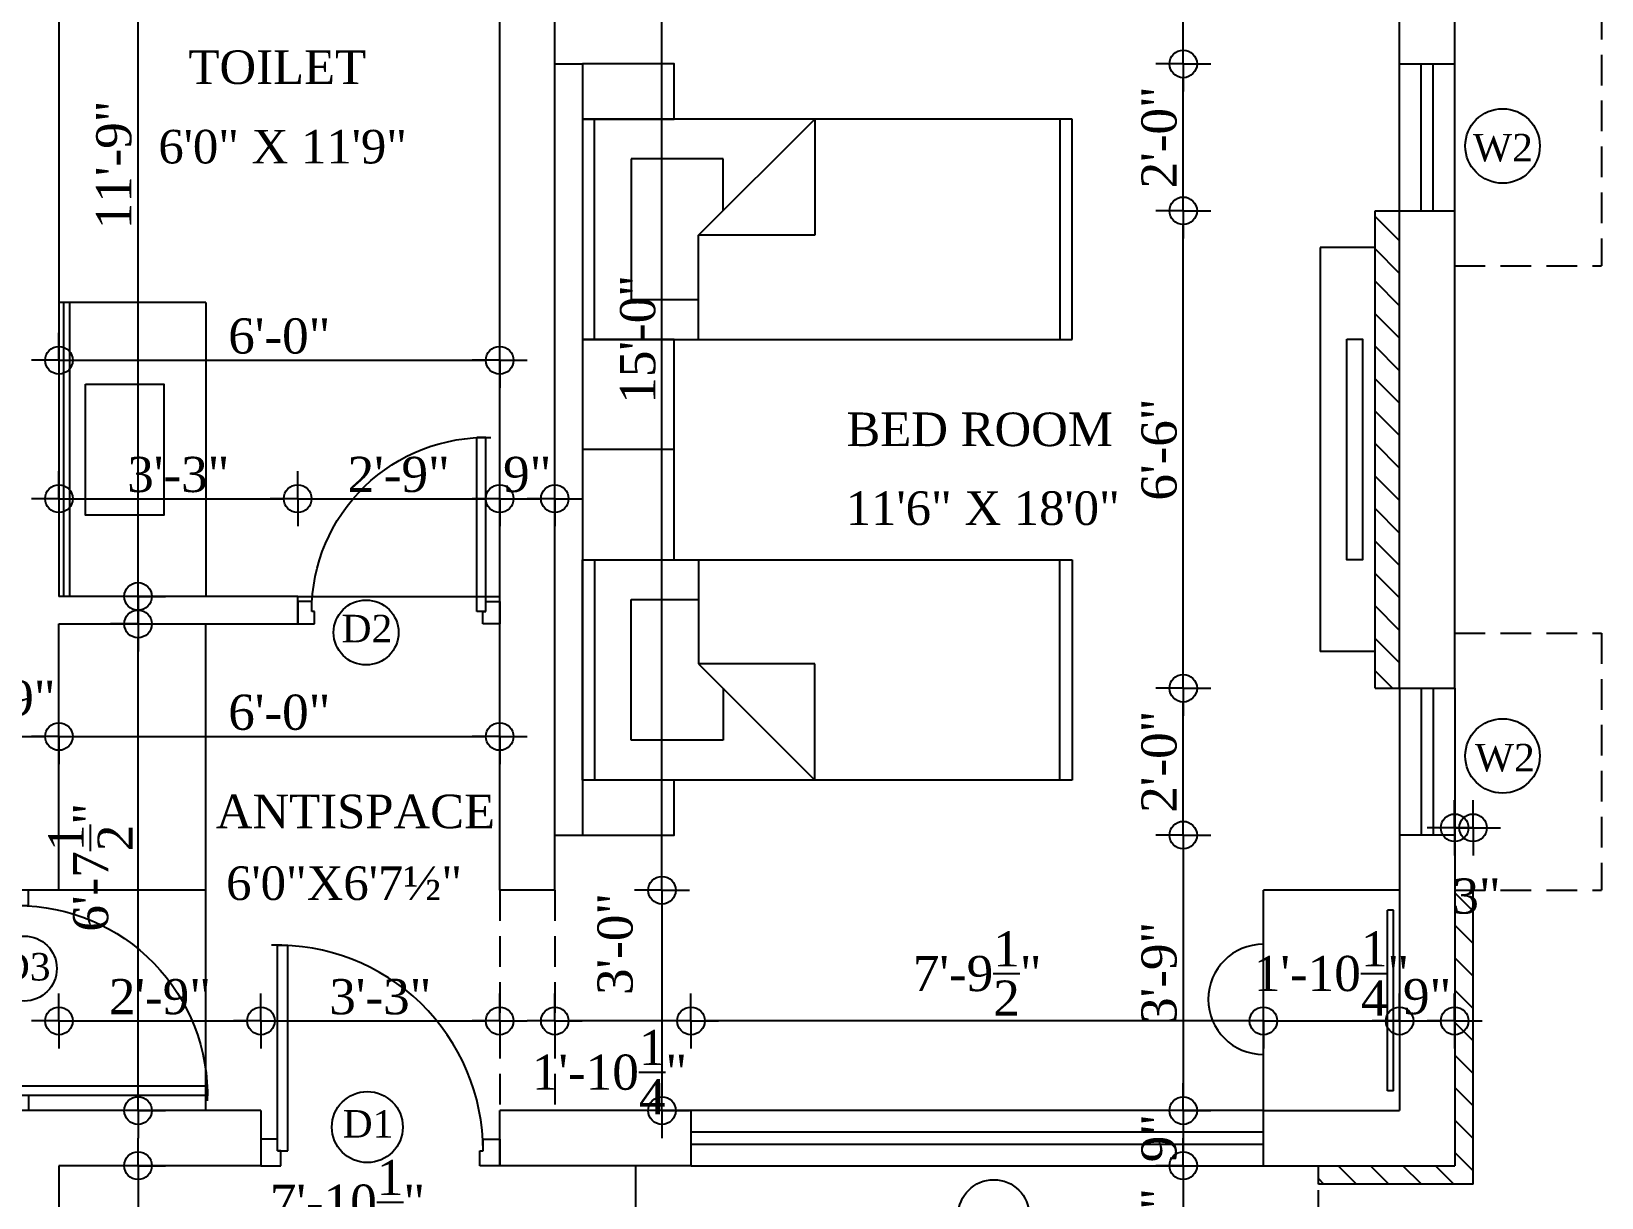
# Model space of a CAD drawing. Extents: x -4781 to 3971, y -2954 to -1072.
# Drawn here: x -2715.7 to -2459.2, y -2081.9 to -1891.3 of the extents above; entities that cross this region are included whole.
import ezdxf

# ---------------------------------------------------------------- set-up
doc = ezdxf.new("R2010")
doc.units = 0
doc.header["$LTSCALE"] = 20
doc.header["$MEASUREMENT"] = 0
doc.header["$PDMODE"] = 34
doc.linetypes.add('HIDDEN', pattern=[0.375, 0.25, -0.125])
doc.layers.get('0').update_dxf_attribs({"linetype": 'CONTINUOUS'})
doc.layers.get('DEFPOINTS').update_dxf_attribs({"linetype": 'CONTINUOUS'})
for name, color, linetype in [('CABINET', 1, 'CONTINUOUS'), ('DIMLINE', 254, 'CONTINUOUS'), ('DOOR', 1, 'CONTINUOUS'), ('DOOR TEXT', 2, 'CONTINUOUS'), ('FURN', 10, 'CONTINUOUS'), ('glass', 4, 'CONTINUOUS'), ('PLUMBING', 6, 'CONTINUOUS'), ('Roof lilne', 31, 'CONTINUOUS'), ('text', 2, 'CONTINUOUS'), ('wall', 13, 'CONTINUOUS'), ('WINDOW', 4, 'CONTINUOUS'), ('window sill', 5, 'CONTINUOUS'), ('windowtext', 2, 'CONTINUOUS'), ('winsill', 5, 'CONTINUOUS')]:
    doc.layers.add(name, color=color, linetype=linetype)
doc.styles.add('DIMTEXT', font='times_1.ttf')
doc.styles.add('style5', font='times_1.ttf')
doc.dimstyles.new('ARCH_48_0', dxfattribs={"dimtxt": 5.75, "dimasz": 2.25, "dimexe": 0.25, "dimexo": 0, "dimgap": 1, "dimtad": 1, "dimzin": 3, "dimdsep": 46, "dimlunit": 4, "dimtxsty": 'DIMTEXT', "dimblk": 'BLK', "dimcen": 0, "dimdle": 0.09375, "dimse1": 1, "dimse2": 1, "dimclrd": 254, "dimclrt": 3, "dimadec": 1, "dimazin": 0, "dimtfac": 1, "dimtix": 1, "dimtmove": 2, "dimatfit": 3, "dimldrblk": 'NONE', "dimfxl": 0.25, "dimtvp": 1.4625, "dimtolj": 1, "dimtzin": 15, "dimarcsym": 0})

# ---------------------------------------------------------------- blocks, each defined once
blk = doc.blocks.new('DR1H902')
at = {"color": 0}
for p, q in [((-0.5, 0), (-0.5, 1)), ((-0.5, 1), (-0.45, 1)), ((-0.45, 0), (-0.45, 1)), ((-0.5, 0), (-0.45, 0))]:
    blk.add_line(p, q, dxfattribs=at)
blk.add_arc((-0.5, 0), 1, 0, 91.70698, dxfattribs=at)
blk = doc.blocks.new('A$C3B4262AC')
at = {"layer": 'DOOR'}
for p, q in [((0, 4), (0, 0)), ((2.5, 4), (0, 4)), ((2.5, 2.25), (2.5, 4)), ((0, 0), (3, 0)), ((3, 2.25), (2.5, 2.25)), ((3, 0), (3, 2.25))]:
    blk.add_line(p, q, dxfattribs=at)
blk = doc.blocks.new('A$C1F9E242A')
blk.add_blockref('A$C3B4262AC', (0, 0))
at = {"xscale": -1}
blk.add_blockref('A$C3B4262AC', (36, 0), dxfattribs=at)
at = {"layer": 'DOOR', "xscale": -31, "yscale": 31, "zscale": 68.88888888888889}
blk.add_blockref('DR1H902', (18, 2.25), dxfattribs=at)
blk = doc.blocks.new('*U33')
at = {"xscale": -1}
blk.add_blockref('A$C1F9E242A', (0, -2), dxfattribs=at)
blk = doc.blocks.new('*U34')
at = {"xscale": -1}
blk.add_blockref('A$C1F9E242A', (0, -2), dxfattribs=at)
blk = doc.blocks.new('RECTANG')
for p, q in [((1, 1), (0, 1)), ((0, 1), (0, 0)), ((1, 0), (1, 1)), ((0, 0), (1, 0))]:
    blk.add_line(p, q)
blk = doc.blocks.new('BEDHOSP')
at = {"color": 0}
for p, q in [((-78, -18), (-78, 18)), ((-19, 18), (-19, 1)), ((-2, 18), (-2, -18)), ((-8, 11.5), (-19, 11.5)), ((-8, -11.5), (-8, 11.5)), ((-19, 1), (-38, -18)), ((-38, -18), (-38, 1)), ((-38, 1), (-19, 1)), ((-23, -3), (-23, -11.5)), ((-23, -11.5), (-8, -11.5))]:
    blk.add_line(p, q, dxfattribs=at)
at = {"color": 0, "xscale": 80, "yscale": 36, "zscale": 80}
blk.add_blockref('RECTANG', (-80, -18), dxfattribs=at)
blk = doc.blocks.new('BLK')
for q in [(0, 2), (-2, 0), (2, 0), (0, -2)]:
    blk.add_line((0, 0), q)
blk.add_circle((0, 0), 1)
blk = doc.blocks.new('*D384')
at = {"layer": 'DEFPOINTS', "color": 0, "lineweight": -2, "transparency": 16777216}
for p in [(-2711.21, -2006.54), (-2720.21, -2067.65), (-2711.21, -2067.65)]:
    blk.add_point(p, dxfattribs=at)
at = {"layer": 'DIMLINE', "color": 254, "lineweight": -2, "transparency": 16777216}
blk.add_line((-2717.96, -2006.54), (-2713.46, -2006.54), dxfattribs=at)
at = {"layer": 'DIMLINE', "color": 254, "lineweight": -2, "transparency": 16777216, "xscale": 2.25, "yscale": 2.25, "zscale": 2.25, "rotation": 180}
blk.add_blockref('BLK', (-2720.21, -2006.54), dxfattribs=at)
at = {"layer": 'DIMLINE', "color": 254, "lineweight": -2, "transparency": 16777216, "xscale": 2.25, "yscale": 2.25, "zscale": 2.25}
blk.add_blockref('BLK', (-2711.21, -2006.54), dxfattribs=at)
at = {"layer": 'DIMLINE', "color": 3, "lineweight": -2, "transparency": 16777216, "insert": (-2715.71, -2000.31), "char_height": 5.75, "attachment_point": 5, "style": 'DIMTEXT'}
blk.add_mtext('\\A1;9"', dxfattribs=at)
blk = doc.blocks.new('_None')
blk = doc.blocks.new('*D385')
at = {"layer": 'DEFPOINTS', "color": 0, "lineweight": -2, "transparency": 16777216}
for p in [(-2678.21, -2053), (-2711.21, -2067.65), (-2678.21, -2067.65)]:
    blk.add_point(p, dxfattribs=at)
at = {"layer": 'DIMLINE', "color": 254, "lineweight": -2, "transparency": 16777216}
blk.add_line((-2708.96, -2053), (-2680.46, -2053), dxfattribs=at)
at = {"layer": 'DIMLINE', "color": 254, "lineweight": -2, "transparency": 16777216, "xscale": 2.25, "yscale": 2.25, "zscale": 2.25, "rotation": 180}
blk.add_blockref('BLK', (-2711.21, -2053), dxfattribs=at)
at = {"layer": 'DIMLINE', "color": 254, "lineweight": -2, "transparency": 16777216, "xscale": 2.25, "yscale": 2.25, "zscale": 2.25}
blk.add_blockref('BLK', (-2678.21, -2053), dxfattribs=at)
at = {"layer": 'DIMLINE', "color": 3, "lineweight": -2, "transparency": 16777216, "insert": (-2694.71, -2049.07), "char_height": 5.75, "attachment_point": 5, "style": 'DIMTEXT'}
blk.add_mtext('\\A1;2\'-9"', dxfattribs=at)
blk = doc.blocks.new('*D386')
at = {"layer": 'DEFPOINTS', "color": 0, "lineweight": -2, "transparency": 16777216}
for p in [(-2639.21, -2053), (-2678.21, -2067.65), (-2639.21, -2067.66)]:
    blk.add_point(p, dxfattribs=at)
at = {"layer": 'DIMLINE', "color": 254, "lineweight": -2, "transparency": 16777216}
blk.add_line((-2675.96, -2053), (-2641.46, -2053), dxfattribs=at)
at = {"layer": 'DIMLINE', "color": 254, "lineweight": -2, "transparency": 16777216, "xscale": 2.25, "yscale": 2.25, "zscale": 2.25, "rotation": 180}
blk.add_blockref('BLK', (-2678.21, -2053), dxfattribs=at)
at = {"layer": 'DIMLINE', "color": 254, "lineweight": -2, "transparency": 16777216, "xscale": 2.25, "yscale": 2.25, "zscale": 2.25}
blk.add_blockref('BLK', (-2639.21, -2053), dxfattribs=at)
at = {"layer": 'DIMLINE', "color": 3, "lineweight": -2, "transparency": 16777216, "insert": (-2658.71, -2049.08), "char_height": 5.75, "attachment_point": 5, "style": 'DIMTEXT'}
blk.add_mtext('\\A1;3\'-3"', dxfattribs=at)
blk = doc.blocks.new('*D399')
at = {"layer": 'DEFPOINTS', "color": 0, "lineweight": -2, "transparency": 16777216}
for p in [(-2672.21, -1967.68), (-2711.21, -1983.65), (-2672.21, -1983.65)]:
    blk.add_point(p, dxfattribs=at)
at = {"layer": 'DIMLINE', "color": 254, "lineweight": -2, "transparency": 16777216}
blk.add_line((-2708.96, -1967.68), (-2674.46, -1967.68), dxfattribs=at)
at = {"layer": 'DIMLINE', "color": 254, "lineweight": -2, "transparency": 16777216, "xscale": 2.25, "yscale": 2.25, "zscale": 2.25, "rotation": 180}
blk.add_blockref('BLK', (-2711.21, -1967.68), dxfattribs=at)
at = {"layer": 'DIMLINE', "color": 254, "lineweight": -2, "transparency": 16777216, "xscale": 2.25, "yscale": 2.25, "zscale": 2.25}
blk.add_blockref('BLK', (-2672.21, -1967.68), dxfattribs=at)
at = {"layer": 'DIMLINE', "color": 3, "lineweight": -2, "transparency": 16777216, "insert": (-2691.71, -1963.76), "char_height": 5.75, "attachment_point": 5, "style": 'DIMTEXT'}
blk.add_mtext('\\A1;3\'-3"', dxfattribs=at)
blk = doc.blocks.new('*D400')
at = {"layer": 'DEFPOINTS', "color": 0, "lineweight": -2, "transparency": 16777216}
for p in [(-2639.21, -1967.68), (-2672.21, -1983.65), (-2639.21, -1983.65)]:
    blk.add_point(p, dxfattribs=at)
at = {"layer": 'DIMLINE', "color": 254, "lineweight": -2, "transparency": 16777216}
blk.add_line((-2669.96, -1967.68), (-2641.46, -1967.68), dxfattribs=at)
at = {"layer": 'DIMLINE', "color": 254, "lineweight": -2, "transparency": 16777216, "xscale": 2.25, "yscale": 2.25, "zscale": 2.25, "rotation": 180}
blk.add_blockref('BLK', (-2672.21, -1967.68), dxfattribs=at)
at = {"layer": 'DIMLINE', "color": 254, "lineweight": -2, "transparency": 16777216, "xscale": 2.25, "yscale": 2.25, "zscale": 2.25}
blk.add_blockref('BLK', (-2639.21, -1967.68), dxfattribs=at)
at = {"layer": 'DIMLINE', "color": 3, "lineweight": -2, "transparency": 16777216, "insert": (-2655.71, -1963.75), "char_height": 5.75, "attachment_point": 5, "style": 'DIMTEXT'}
blk.add_mtext('\\A1;2\'-9"', dxfattribs=at)
blk = doc.blocks.new('*D401')
at = {"layer": 'DEFPOINTS', "color": 0, "lineweight": -2, "transparency": 16777216}
for p in [(-2711.21, -1988.15), (-2698.29, -1988.15), (-2711.21, -2067.65)]:
    blk.add_point(p, dxfattribs=at)
at = {"layer": 'DIMLINE', "color": 254, "lineweight": -2, "transparency": 16777216}
blk.add_line((-2698.29, -2065.4), (-2698.29, -1990.4), dxfattribs=at)
at = {"layer": 'DIMLINE', "color": 254, "lineweight": -2, "transparency": 16777216, "xscale": 2.25, "yscale": 2.25, "zscale": 2.25}
for p, rotation in [((-2698.29, -1988.15), 90), ((-2698.29, -2067.65), 270)]:
    blk.add_blockref('BLK', p, dxfattribs=dict(at, rotation=rotation))
at = {"layer": 'DIMLINE', "color": 3, "lineweight": -2, "transparency": 16777216, "insert": (-2706.04, -2027.9), "char_height": 5.75, "attachment_point": 5, "rotation": 90, "style": 'DIMTEXT'}
blk.add_mtext('\\A1;6\'-7{\\H1.000000x;\\S1/2;}"', dxfattribs=at)
blk = doc.blocks.new('*D402')
at = {"layer": 'DEFPOINTS', "color": 0, "lineweight": -2, "transparency": 16777216}
for p in [(-2711.21, -2001.7), (-2639.21, -2001.7), (-2639.21, -2006.54)]:
    blk.add_point(p, dxfattribs=at)
at = {"layer": 'DIMLINE', "color": 254, "lineweight": -2, "transparency": 16777216}
blk.add_line((-2708.96, -2006.54), (-2641.46, -2006.54), dxfattribs=at)
at = {"layer": 'DIMLINE', "color": 254, "lineweight": -2, "transparency": 16777216, "xscale": 2.25, "yscale": 2.25, "zscale": 2.25, "rotation": 180}
blk.add_blockref('BLK', (-2711.21, -2006.54), dxfattribs=at)
at = {"layer": 'DIMLINE', "color": 254, "lineweight": -2, "transparency": 16777216, "xscale": 2.25, "yscale": 2.25, "zscale": 2.25}
blk.add_blockref('BLK', (-2639.21, -2006.54), dxfattribs=at)
at = {"layer": 'DIMLINE', "color": 3, "lineweight": -2, "transparency": 16777216, "insert": (-2675.21, -2002.61), "char_height": 5.75, "attachment_point": 5, "style": 'DIMTEXT'}
blk.add_mtext('\\A1;6\'-0"', dxfattribs=at)
blk = doc.blocks.new('*D405')
at = {"layer": 'DEFPOINTS', "color": 0, "lineweight": -2, "transparency": 16777216}
for p in [(-2630.21, -1967.68), (-2639.21, -1978.94), (-2630.21, -1978.94)]:
    blk.add_point(p, dxfattribs=at)
at = {"layer": 'DIMLINE', "color": 254, "lineweight": -2, "transparency": 16777216}
blk.add_line((-2636.96, -1967.68), (-2632.46, -1967.68), dxfattribs=at)
at = {"layer": 'DIMLINE', "color": 254, "lineweight": -2, "transparency": 16777216, "xscale": 2.25, "yscale": 2.25, "zscale": 2.25, "rotation": 180}
blk.add_blockref('BLK', (-2639.21, -1967.68), dxfattribs=at)
at = {"layer": 'DIMLINE', "color": 254, "lineweight": -2, "transparency": 16777216, "xscale": 2.25, "yscale": 2.25, "zscale": 2.25}
blk.add_blockref('BLK', (-2630.21, -1967.68), dxfattribs=at)
at = {"layer": 'DIMLINE', "color": 3, "lineweight": -2, "transparency": 16777216, "insert": (-2634.71, -1963.75), "char_height": 5.75, "attachment_point": 5, "style": 'DIMTEXT'}
blk.add_mtext('\\A1;9"', dxfattribs=at)
blk = doc.blocks.new('*D406')
at = {"layer": 'DEFPOINTS', "color": 0, "lineweight": -2, "transparency": 16777216}
for p in [(-2492.21, -2022.65), (-2527.55, -2067.65), (-2517.78, -2067.65)]:
    blk.add_point(p, dxfattribs=at)
at = {"layer": 'DIMLINE', "color": 254, "lineweight": -2, "transparency": 16777216}
blk.add_line((-2527.55, -2024.9), (-2527.55, -2065.4), dxfattribs=at)
at = {"layer": 'DIMLINE', "color": 254, "lineweight": -2, "transparency": 16777216, "xscale": 2.25, "yscale": 2.25, "zscale": 2.25}
for p, rotation in [((-2527.55, -2022.65), 90), ((-2527.55, -2067.65), 270)]:
    blk.add_blockref('BLK', p, dxfattribs=dict(at, rotation=rotation))
at = {"layer": 'DIMLINE', "color": 3, "lineweight": -2, "transparency": 16777216, "insert": (-2531.48, -2045.15), "char_height": 5.75, "attachment_point": 5, "rotation": 90, "style": 'DIMTEXT'}
blk.add_mtext('\\A1;3\'-9"', dxfattribs=at)
blk = doc.blocks.new('*D407')
at = {"layer": 'DEFPOINTS', "color": 0, "lineweight": -2, "transparency": 16777216}
for p in [(-2527.55, -1998.65), (-2492.21, -1998.65), (-2492.21, -2022.65)]:
    blk.add_point(p, dxfattribs=at)
at = {"layer": 'DIMLINE', "color": 254, "lineweight": -2, "transparency": 16777216}
blk.add_line((-2527.55, -2020.4), (-2527.55, -2000.9), dxfattribs=at)
at = {"layer": 'DIMLINE', "color": 254, "lineweight": -2, "transparency": 16777216, "xscale": 2.25, "yscale": 2.25, "zscale": 2.25}
for p, rotation in [((-2527.55, -1998.65), 90), ((-2527.55, -2022.65), 270)]:
    blk.add_blockref('BLK', p, dxfattribs=dict(at, rotation=rotation))
at = {"layer": 'DIMLINE', "color": 3, "lineweight": -2, "transparency": 16777216, "insert": (-2531.47, -2010.65), "char_height": 5.75, "attachment_point": 5, "rotation": 90, "style": 'DIMTEXT'}
blk.add_mtext('\\A1;2\'-0"', dxfattribs=at)
blk = doc.blocks.new('*D408')
at = {"layer": 'DEFPOINTS', "color": 0, "lineweight": -2, "transparency": 16777216}
for p in [(-2527.55, -1920.65), (-2492.21, -1920.65), (-2487.71, -1998.65)]:
    blk.add_point(p, dxfattribs=at)
at = {"layer": 'DIMLINE', "color": 254, "lineweight": -2, "transparency": 16777216}
blk.add_line((-2527.55, -1996.4), (-2527.55, -1922.9), dxfattribs=at)
at = {"layer": 'DIMLINE', "color": 254, "lineweight": -2, "transparency": 16777216, "xscale": 2.25, "yscale": 2.25, "zscale": 2.25}
for p, rotation in [((-2527.55, -1920.65), 90), ((-2527.55, -1998.65), 270)]:
    blk.add_blockref('BLK', p, dxfattribs=dict(at, rotation=rotation))
at = {"layer": 'DIMLINE', "color": 3, "lineweight": -2, "transparency": 16777216, "insert": (-2531.47, -1959.65), "char_height": 5.75, "attachment_point": 5, "rotation": 90, "style": 'DIMTEXT'}
blk.add_mtext('\\A1;6\'-6"', dxfattribs=at)
blk = doc.blocks.new('*D409')
at = {"layer": 'DEFPOINTS', "color": 0, "lineweight": -2, "transparency": 16777216}
for p in [(-2527.55, -1896.65), (-2492.21, -1896.65), (-2492.21, -1920.65)]:
    blk.add_point(p, dxfattribs=at)
at = {"layer": 'DIMLINE', "color": 254, "lineweight": -2, "transparency": 16777216}
blk.add_line((-2527.55, -1918.4), (-2527.55, -1898.9), dxfattribs=at)
at = {"layer": 'DIMLINE', "color": 254, "lineweight": -2, "transparency": 16777216, "xscale": 2.25, "yscale": 2.25, "zscale": 2.25}
for p, rotation in [((-2527.55, -1896.65), 90), ((-2527.55, -1920.65), 270)]:
    blk.add_blockref('BLK', p, dxfattribs=dict(at, rotation=rotation))
at = {"layer": 'DIMLINE', "color": 3, "lineweight": -2, "transparency": 16777216, "insert": (-2531.47, -1908.65), "char_height": 5.75, "attachment_point": 5, "rotation": 90, "style": 'DIMTEXT'}
blk.add_mtext('\\A1;2\'-0"', dxfattribs=at)
blk = doc.blocks.new('*D410')
at = {"layer": 'DEFPOINTS', "color": 0, "lineweight": -2, "transparency": 16777216}
for p in [(-2616.8, -1851.65), (-2527.55, -1851.65), (-2492.21, -1896.65)]:
    blk.add_point(p, dxfattribs=at)
at = {"layer": 'DIMLINE', "color": 254, "lineweight": -2, "transparency": 16777216}
blk.add_line((-2527.55, -1894.4), (-2527.55, -1853.9), dxfattribs=at)
at = {"layer": 'DIMLINE', "color": 254, "lineweight": -2, "transparency": 16777216, "xscale": 2.25, "yscale": 2.25, "zscale": 2.25}
for p, rotation in [((-2527.55, -1851.65), 90), ((-2527.55, -1896.65), 270)]:
    blk.add_blockref('BLK', p, dxfattribs=dict(at, rotation=rotation))
at = {"layer": 'DIMLINE', "color": 3, "lineweight": -2, "transparency": 16777216, "insert": (-2531.48, -1874.15), "char_height": 5.75, "attachment_point": 5, "rotation": 90, "style": 'DIMTEXT'}
blk.add_mtext('\\A1;3\'-9"', dxfattribs=at)
blk = doc.blocks.new('*D414')
at = {"layer": 'DEFPOINTS', "color": 0, "lineweight": -2, "transparency": 16777216}
for p in [(-2630.21, -2031.65), (-2630.21, -2067.65), (-2612.7, -2067.65)]:
    blk.add_point(p, dxfattribs=at)
at = {"layer": 'DIMLINE', "color": 254, "lineweight": -2, "transparency": 16777216}
blk.add_line((-2612.7, -2033.9), (-2612.7, -2065.4), dxfattribs=at)
at = {"layer": 'DIMLINE', "color": 254, "lineweight": -2, "transparency": 16777216, "xscale": 2.25, "yscale": 2.25, "zscale": 2.25}
for p, rotation in [((-2612.7, -2031.65), 90), ((-2612.7, -2067.65), 270)]:
    blk.add_blockref('BLK', p, dxfattribs=dict(at, rotation=rotation))
at = {"layer": 'DIMLINE', "color": 3, "lineweight": -2, "transparency": 16777216, "insert": (-2620.33, -2040.43), "char_height": 5.75, "attachment_point": 5, "rotation": 90, "style": 'DIMTEXT'}
blk.add_mtext('\\A1;3\'-0"', dxfattribs=at)
blk = doc.blocks.new('*D415')
at = {"layer": 'DEFPOINTS', "color": 0, "lineweight": -2, "transparency": 16777216}
for p in [(-2617.2, -1851.65), (-2612.7, -1851.65), (-2630.21, -2031.65)]:
    blk.add_point(p, dxfattribs=at)
at = {"layer": 'DIMLINE', "color": 254, "lineweight": -2, "transparency": 16777216}
blk.add_line((-2612.7, -2029.4), (-2612.7, -1853.9), dxfattribs=at)
at = {"layer": 'DIMLINE', "color": 254, "lineweight": -2, "transparency": 16777216, "xscale": 2.25, "yscale": 2.25, "zscale": 2.25}
for p, rotation in [((-2612.7, -1851.65), 90), ((-2612.7, -2031.65), 270)]:
    blk.add_blockref('BLK', p, dxfattribs=dict(at, rotation=rotation))
at = {"layer": 'DIMLINE', "color": 3, "lineweight": -2, "transparency": 16777216, "insert": (-2616.63, -1941.65), "char_height": 5.75, "attachment_point": 5, "rotation": 90, "style": 'DIMTEXT'}
blk.add_mtext('\\A1;15\'-0"', dxfattribs=at)
blk = doc.blocks.new('*D417')
at = {"layer": 'DEFPOINTS', "color": 0, "lineweight": -2, "transparency": 16777216}
for p in [(-2492.21, -2031.65), (-2492.21, -2053), (-2514.46, -2067.65)]:
    blk.add_point(p, dxfattribs=at)
at = {"layer": 'DIMLINE', "color": 254, "lineweight": -2, "transparency": 16777216}
for p, q in [((-2516.71, -2053), (-2518.96, -2053)), ((-2514.46, -2053), (-2492.21, -2053)), ((-2489.96, -2053), (-2487.71, -2053))]:
    blk.add_line(p, q, dxfattribs=at)
at = {"layer": 'DIMLINE', "color": 254, "lineweight": -2, "transparency": 16777216, "xscale": 2.25, "yscale": 2.25, "zscale": 2.25}
blk.add_blockref('BLK', (-2514.46, -2053), dxfattribs=at)
at = {"layer": 'DIMLINE', "color": 254, "lineweight": -2, "transparency": 16777216, "xscale": 2.25, "yscale": 2.25, "zscale": 2.25, "rotation": 180}
blk.add_blockref('BLK', (-2492.21, -2053), dxfattribs=at)
at = {"layer": 'DIMLINE', "color": 3, "lineweight": -2, "transparency": 16777216, "insert": (-2503.33, -2045.25), "char_height": 5.75, "attachment_point": 5, "style": 'DIMTEXT'}
blk.add_mtext('\\A1;1\'-10{\\H1.000000x;\\S1/4;}"', dxfattribs=at)
blk = doc.blocks.new('*D418')
at = {"layer": 'DEFPOINTS', "color": 0, "lineweight": -2, "transparency": 16777216}
for p in [(-2607.96, -2053), (-2607.96, -2067.65), (-2514.46, -2067.65)]:
    blk.add_point(p, dxfattribs=at)
at = {"layer": 'DIMLINE', "color": 254, "lineweight": -2, "transparency": 16777216}
blk.add_line((-2516.71, -2053), (-2605.71, -2053), dxfattribs=at)
at = {"layer": 'DIMLINE', "color": 254, "lineweight": -2, "transparency": 16777216, "xscale": 2.25, "yscale": 2.25, "zscale": 2.25, "rotation": 180}
blk.add_blockref('BLK', (-2607.96, -2053), dxfattribs=at)
at = {"layer": 'DIMLINE', "color": 254, "lineweight": -2, "transparency": 16777216, "xscale": 2.25, "yscale": 2.25, "zscale": 2.25}
blk.add_blockref('BLK', (-2514.46, -2053), dxfattribs=at)
at = {"layer": 'DIMLINE', "color": 3, "lineweight": -2, "transparency": 16777216, "insert": (-2561.21, -2045.25), "char_height": 5.75, "attachment_point": 5, "style": 'DIMTEXT'}
blk.add_mtext('\\A1;7\'-9{\\H1.000000x;\\S1/2;}"', dxfattribs=at)
blk = doc.blocks.new('*D419')
at = {"layer": 'DEFPOINTS', "color": 0, "lineweight": -2, "transparency": 16777216}
for p in [(-2630.21, -2053), (-2630.21, -2067.65), (-2607.96, -2067.65)]:
    blk.add_point(p, dxfattribs=at)
at = {"layer": 'DIMLINE', "color": 254, "lineweight": -2, "transparency": 16777216}
blk.add_line((-2610.21, -2053), (-2627.96, -2053), dxfattribs=at)
at = {"layer": 'DIMLINE', "color": 254, "lineweight": -2, "transparency": 16777216, "xscale": 2.25, "yscale": 2.25, "zscale": 2.25, "rotation": 180}
blk.add_blockref('BLK', (-2630.21, -2053), dxfattribs=at)
at = {"layer": 'DIMLINE', "color": 254, "lineweight": -2, "transparency": 16777216, "xscale": 2.25, "yscale": 2.25, "zscale": 2.25}
blk.add_blockref('BLK', (-2607.96, -2053), dxfattribs=at)
at = {"layer": 'DIMLINE', "color": 3, "lineweight": -2, "transparency": 16777216, "insert": (-2621.27, -2061.37), "char_height": 5.75, "attachment_point": 5, "style": 'DIMTEXT'}
blk.add_mtext('\\A1;1\'-10{\\H1.000000x;\\S1/4;}"', dxfattribs=at)
blk = doc.blocks.new('*D421')
at = {"layer": 'DEFPOINTS', "color": 0, "lineweight": -2, "transparency": 16777216}
for p in [(-2639.21, -1945.07), (-2711.21, -1956.28), (-2639.21, -1956.28)]:
    blk.add_point(p, dxfattribs=at)
at = {"layer": 'DIMLINE', "color": 254, "lineweight": -2, "transparency": 16777216}
blk.add_line((-2708.96, -1945.07), (-2641.46, -1945.07), dxfattribs=at)
at = {"layer": 'DIMLINE', "color": 254, "lineweight": -2, "transparency": 16777216, "xscale": 2.25, "yscale": 2.25, "zscale": 2.25, "rotation": 180}
blk.add_blockref('BLK', (-2711.21, -1945.07), dxfattribs=at)
at = {"layer": 'DIMLINE', "color": 254, "lineweight": -2, "transparency": 16777216, "xscale": 2.25, "yscale": 2.25, "zscale": 2.25}
blk.add_blockref('BLK', (-2639.21, -1945.07), dxfattribs=at)
at = {"layer": 'DIMLINE', "color": 3, "lineweight": -2, "transparency": 16777216, "insert": (-2675.21, -1941.14), "char_height": 5.75, "attachment_point": 5, "style": 'DIMTEXT'}
blk.add_mtext('\\A1;6\'-0"', dxfattribs=at)
blk = doc.blocks.new('*D451')
at = {"layer": 'DEFPOINTS', "color": 0, "lineweight": -2, "transparency": 16777216}
for p in [(-2616.96, -2090.37), (-2711.21, -2111.66), (-2616.96, -2111.66)]:
    blk.add_point(p, dxfattribs=at)
at = {"layer": 'DIMLINE', "color": 254, "lineweight": -2, "transparency": 16777216}
blk.add_line((-2708.96, -2090.37), (-2619.21, -2090.37), dxfattribs=at)
at = {"layer": 'DIMLINE', "color": 254, "lineweight": -2, "transparency": 16777216, "xscale": 2.25, "yscale": 2.25, "zscale": 2.25, "rotation": 180}
blk.add_blockref('BLK', (-2711.21, -2090.37), dxfattribs=at)
at = {"layer": 'DIMLINE', "color": 254, "lineweight": -2, "transparency": 16777216, "xscale": 2.25, "yscale": 2.25, "zscale": 2.25}
blk.add_blockref('BLK', (-2616.96, -2090.37), dxfattribs=at)
at = {"layer": 'DIMLINE', "color": 3, "lineweight": -2, "transparency": 16777216, "insert": (-2664.08, -2082.61), "char_height": 5.75, "attachment_point": 5, "style": 'DIMTEXT'}
blk.add_mtext('\\A1;7\'-10{\\H1.000000x;\\S1/4;}"', dxfattribs=at)
blk = doc.blocks.new('*D452')
at = {"layer": 'DEFPOINTS', "color": 0, "lineweight": -2, "transparency": 16777216}
for p in [(-2711.21, -2076.65), (-2711.21, -2136.65), (-2698.29, -2136.65)]:
    blk.add_point(p, dxfattribs=at)
at = {"layer": 'DIMLINE', "color": 254, "lineweight": -2, "transparency": 16777216}
blk.add_line((-2698.29, -2078.9), (-2698.29, -2134.4), dxfattribs=at)
at = {"layer": 'DIMLINE', "color": 254, "lineweight": -2, "transparency": 16777216, "xscale": 2.25, "yscale": 2.25, "zscale": 2.25}
for p, rotation in [((-2698.29, -2076.65), 90), ((-2698.29, -2136.65), 270)]:
    blk.add_blockref('BLK', p, dxfattribs=dict(at, rotation=rotation))
at = {"layer": 'DIMLINE', "color": 3, "lineweight": -2, "transparency": 16777216, "insert": (-2702.21, -2106.65), "char_height": 5.75, "attachment_point": 5, "rotation": 90, "style": 'DIMTEXT'}
blk.add_mtext('\\A1;5\'-0"', dxfattribs=at)
blk = doc.blocks.new('*D456')
at = {"layer": 'DEFPOINTS', "color": 0, "lineweight": -2, "transparency": 16777216}
for p in [(-2537.72, -2067.65), (-2537.72, -2076.65), (-2527.55, -2076.65)]:
    blk.add_point(p, dxfattribs=at)
at = {"layer": 'DIMLINE', "color": 254, "lineweight": -2, "transparency": 16777216}
blk.add_line((-2527.55, -2069.9), (-2527.55, -2074.4), dxfattribs=at)
at = {"layer": 'DIMLINE', "color": 254, "lineweight": -2, "transparency": 16777216, "xscale": 2.25, "yscale": 2.25, "zscale": 2.25}
for p, rotation in [((-2527.55, -2067.65), 90), ((-2527.55, -2076.65), 270)]:
    blk.add_blockref('BLK', p, dxfattribs=dict(at, rotation=rotation))
at = {"layer": 'DIMLINE', "color": 3, "lineweight": -2, "transparency": 16777216, "insert": (-2531.48, -2072.15), "char_height": 5.75, "attachment_point": 5, "rotation": 90, "style": 'DIMTEXT'}
blk.add_mtext('\\A1;9"', dxfattribs=at)
blk = doc.blocks.new('*D457')
at = {"layer": 'DEFPOINTS', "color": 0, "lineweight": -2, "transparency": 16777216}
for p in [(-2523.05, -2076.65), (-2527.55, -2100.65), (-2523.05, -2100.65)]:
    blk.add_point(p, dxfattribs=at)
at = {"layer": 'DIMLINE', "color": 254, "lineweight": -2, "transparency": 16777216}
blk.add_line((-2527.55, -2078.9), (-2527.55, -2098.4), dxfattribs=at)
at = {"layer": 'DIMLINE', "color": 254, "lineweight": -2, "transparency": 16777216, "xscale": 2.25, "yscale": 2.25, "zscale": 2.25}
for p, rotation in [((-2527.55, -2076.65), 90), ((-2527.55, -2100.65), 270)]:
    blk.add_blockref('BLK', p, dxfattribs=dict(at, rotation=rotation))
at = {"layer": 'DIMLINE', "color": 3, "lineweight": -2, "transparency": 16777216, "insert": (-2531.47, -2088.65), "char_height": 5.75, "attachment_point": 5, "rotation": 90, "style": 'DIMTEXT'}
blk.add_mtext('\\A1;2\'-0"', dxfattribs=at)
blk = doc.blocks.new('*D458')
at = {"layer": 'DEFPOINTS', "color": 0, "lineweight": -2, "transparency": 16777216}
for p in [(-2698.29, -1842.65), (-2666.73, -1842.65), (-2672.21, -1983.65)]:
    blk.add_point(p, dxfattribs=at)
at = {"layer": 'DIMLINE', "color": 254, "lineweight": -2, "transparency": 16777216}
blk.add_line((-2698.29, -1981.4), (-2698.29, -1844.9), dxfattribs=at)
at = {"layer": 'DIMLINE', "color": 254, "lineweight": -2, "transparency": 16777216, "xscale": 2.25, "yscale": 2.25, "zscale": 2.25}
for p, rotation in [((-2698.29, -1842.65), 90), ((-2698.29, -1983.65), 270)]:
    blk.add_blockref('BLK', p, dxfattribs=dict(at, rotation=rotation))
at = {"layer": 'DIMLINE', "color": 3, "lineweight": -2, "transparency": 16777216, "insert": (-2702.22, -1913.15), "char_height": 5.75, "attachment_point": 5, "rotation": 90, "style": 'DIMTEXT'}
blk.add_mtext('\\A1;11\'-9"', dxfattribs=at)
blk = doc.blocks.new('*D477')
at = {"layer": 'DEFPOINTS', "color": 0, "lineweight": -2, "transparency": 16777216}
for p in [(-2483.21, -1969.04), (-2480.21, -2021.45), (-2480.21, -2035.36)]:
    blk.add_point(p, dxfattribs=at)
at = {"layer": 'DIMLINE', "color": 254, "lineweight": -2, "transparency": 16777216}
for p, q in [((-2485.46, -2021.45), (-2487.71, -2021.45)), ((-2483.21, -2021.45), (-2480.21, -2021.45)), ((-2477.96, -2021.45), (-2475.71, -2021.45))]:
    blk.add_line(p, q, dxfattribs=at)
at = {"layer": 'DIMLINE', "color": 254, "lineweight": -2, "transparency": 16777216, "xscale": 2.25, "yscale": 2.25, "zscale": 2.25}
blk.add_blockref('BLK', (-2483.21, -2021.45), dxfattribs=at)
at = {"layer": 'DIMLINE', "color": 254, "lineweight": -2, "transparency": 16777216, "xscale": 2.25, "yscale": 2.25, "zscale": 2.25, "rotation": 180}
blk.add_blockref('BLK', (-2480.21, -2021.45), dxfattribs=at)
at = {"layer": 'DIMLINE', "color": 3, "lineweight": -2, "transparency": 16777216, "insert": (-2479.64, -2032.64), "char_height": 5.75, "attachment_point": 5, "style": 'DIMTEXT'}
blk.add_mtext('\\A1;3"', dxfattribs=at)
blk = doc.blocks.new('*D478')
at = {"layer": 'DEFPOINTS', "color": 0, "lineweight": -2, "transparency": 16777216}
for p in [(-2483.21, -2053), (-2492.21, -2063.15), (-2483.21, -2063.15)]:
    blk.add_point(p, dxfattribs=at)
at = {"layer": 'DIMLINE', "color": 254, "lineweight": -2, "transparency": 16777216}
blk.add_line((-2489.96, -2053), (-2485.46, -2053), dxfattribs=at)
at = {"layer": 'DIMLINE', "color": 254, "lineweight": -2, "transparency": 16777216, "xscale": 2.25, "yscale": 2.25, "zscale": 2.25, "rotation": 180}
blk.add_blockref('BLK', (-2492.21, -2053), dxfattribs=at)
at = {"layer": 'DIMLINE', "color": 254, "lineweight": -2, "transparency": 16777216, "xscale": 2.25, "yscale": 2.25, "zscale": 2.25}
blk.add_blockref('BLK', (-2483.21, -2053), dxfattribs=at)
at = {"layer": 'DIMLINE', "color": 3, "lineweight": -2, "transparency": 16777216, "insert": (-2487.71, -2049.07), "char_height": 5.75, "attachment_point": 5, "style": 'DIMTEXT'}
blk.add_mtext('\\A1;9"', dxfattribs=at)

msp = doc.modelspace()

# ---------------------------------------------------------------- hatches: boundary and pattern name
at = {"lineweight": -2}
h = msp.add_hatch(dxfattribs=at)
h.set_pattern_fill('ANSI31', color=8, scale=30, style=0)
h.set_pattern_definition([(135, (-4788.8784, -891.0834), (2.6516504, 2.6516504), [])])
h.paths.add_polyline_path([(-2496.207, -1944.644), (-2496.207, -1950.312), (-2496.207, -1947.029), (-2496.207, -1941.147), (-2496.207, -1953.808), (-2496.207, -1945.527)], flags=17)
h.paths.add_polyline_path([(-2496.207, -1998.654), (-2496.207, -1965.654), (-2496.207, -1920.654), (-2492.207, -1920.654), (-2492.207, -1970.154), (-2492.207, -1998.654)])
h = msp.add_hatch(dxfattribs=at)
h.set_pattern_fill('ANSI31', color=8, scale=30, style=0)
h.set_pattern_definition([(135, (-4775.3784, -1002.0834), (2.6516504, 2.6516504), [])])
h.paths.add_polyline_path([(-2495.998, -2052.854), (-2496.01, -2052.752), (-2496.332, -2055.541)])
h.paths.add_polyline_path([(-2505.457, -2079.654), (-2480.207, -2079.654), (-2480.207, -2031.654), (-2483.207, -2031.654), (-2483.207, -2076.654), (-2505.457, -2076.654)])

# ---------------------------------------------------------------- linework, layer by layer
for p, q in [((-2687.207, -1935.654), (-2711.207, -1935.654)), ((-2687.207, -1935.654), (-2687.207, -1983.654)), ((-2672.207, -1983.654), (-2639.207, -1983.654)), ((-2687.206, -2031.654), (-2711.206, -2031.654)), ((-2616.957, -2145.654), (-2616.957, -2076.654))]:
    msp.add_line(p, q)
msp.add_line((-2687.206, -2067.654), (-2687.206, -1988.154), dxfattribs=at)
at = {"linetype": 'HIDDEN'}
for p, q in [((-2639.206, -2031.654), (-2639.206, -2067.654)), ((-2630.206, -2031.654), (-2630.206, -2067.654))]:
    msp.add_line(p, q, dxfattribs=at)
at = {"layer": 'CABINET'}
for p, q in [((-2505.207, -1926.654), (-2505.207, -1992.654)), ((-2496.207, -1926.654), (-2505.207, -1926.654)), ((-2496.207, -1992.654), (-2505.207, -1992.654)), ((-2492.207, -2031.654), (-2514.457, -2031.654)), ((-2514.457, -2067.654), (-2514.457, -2031.654))]:
    msp.add_line(p, q, dxfattribs=at)
msp.add_lwpolyline([(-2500.849, -1941.616), (-2498.272, -1941.616), (-2498.272, -1977.692), (-2500.849, -1977.692)], close=True, dxfattribs=at)
at = {"layer": 'DOOR TEXT', "color": 7}
for centre, radius in [((-2661.035, -1989.543), 5.306), ((-2716.865, -2044.451), 5.306), ((-2660.835, -2070.345), 5.796)]:
    msp.add_circle(centre, radius, dxfattribs=at)
at = {"layer": 'FURN'}
msp.add_line((-2610.707, -1959.654), (-2625.707, -1959.654), dxfattribs=at)
for points in [[(-2625.707, -1905.654), (-2610.707, -1905.654), (-2610.707, -1896.654), (-2625.707, -1896.654)], [(-2610.707, -1977.654), (-2610.707, -1941.654), (-2625.707, -1941.654), (-2625.707, -1977.654)], [(-2625.707, -2022.654), (-2610.707, -2022.654), (-2610.707, -2013.654), (-2625.707, -2013.654)]]:
    msp.add_lwpolyline(points, close=True, dxfattribs=at)
msp.add_arc((-2514.457, -2049.475), 9, 90, 270, dxfattribs=at)
at = {"layer": 'glass'}
for p, q in [((-2710.457, -1935.654), (-2710.457, -1983.654)), ((-2709.457, -1935.654), (-2709.457, -1983.654)), ((-2494.207, -2064.416), (-2494.207, -2034.892)), ((-2493.207, -2034.892), (-2494.207, -2034.892)), ((-2493.207, -2064.416), (-2493.207, -2034.892)), ((-2493.207, -2064.416), (-2494.207, -2064.416))]:
    msp.add_line(p, q, dxfattribs=at)
at = {"layer": 'PLUMBING'}
msp.add_lwpolyline([(-2706.878, -1948.947), (-2694.055, -1948.947), (-2694.055, -1970.362), (-2706.878, -1970.362)], close=True, dxfattribs=at)
at = {"layer": 'Roof lilne', "linetype": 'HIDDEN'}
for p, q in [((-2459.207, -1887.654), (-2459.207, -1929.654)), ((-2483.207, -1929.654), (-2459.207, -1929.654)), ((-2483.207, -1989.654), (-2459.207, -1989.654)), ((-2459.207, -1989.654), (-2459.207, -2031.654)), ((-2483.207, -2031.654), (-2459.207, -2031.654)), ((-2505.457, -2100.654), (-2505.457, -2079.654))]:
    msp.add_line(p, q, dxfattribs=at)
at = {"layer": 'wall'}
for p, q in [((-2639.206, -2031.654), (-2639.207, -1746.654)), ((-2711.207, -1842.654), (-2711.207, -1983.654)), ((-2483.207, -1896.654), (-2483.207, -1842.654)), ((-2630.206, -2031.654), (-2630.207, -1851.654)), ((-2492.207, -1896.654), (-2492.207, -1851.654)), ((-2630.207, -1896.654), (-2625.707, -1896.654)), ((-2625.707, -1896.654), (-2625.707, -2022.654)), ((-2492.207, -1896.654), (-2483.207, -1896.654)), ((-2496.207, -1998.654), (-2496.207, -1920.654)), ((-2496.207, -1920.654), (-2492.207, -1920.654)), ((-2492.207, -1998.654), (-2492.207, -1920.654)), ((-2492.207, -1920.654), (-2483.207, -1920.654)), ((-2483.207, -1998.654), (-2483.207, -1920.654)), ((-2672.207, -1983.654), (-2711.207, -1983.654)), ((-2672.207, -1988.154), (-2672.207, -1983.654)), ((-2711.207, -2031.654), (-2711.207, -1988.154)), ((-2711.207, -1988.154), (-2672.207, -1988.154)), ((-2496.207, -1998.654), (-2492.207, -1998.654)), ((-2492.207, -1998.654), (-2483.207, -1998.654)), ((-2630.206, -2022.654), (-2625.707, -2022.654)), ((-2483.207, -2022.654), (-2492.207, -2022.654)), ((-2492.207, -2022.654), (-2492.207, -2067.654)), ((-2483.207, -2022.654), (-2483.207, -2076.654)), ((-2711.206, -2031.654), (-2720.207, -2031.654)), ((-2630.206, -2031.654), (-2639.206, -2031.654)), ((-2483.207, -2031.654), (-2480.207, -2031.654)), ((-2480.207, -2079.654), (-2480.207, -2031.654)), ((-2678.206, -2067.654), (-2678.206, -2076.654)), ((-2639.208, -2076.654), (-2639.206, -2067.654)), ((-2607.957, -2067.654), (-2639.206, -2067.654)), ((-2607.957, -2076.654), (-2607.957, -2067.654)), ((-2514.457, -2076.654), (-2514.457, -2067.654)), ((-2678.206, -2076.654), (-2711.207, -2076.654)), ((-2711.207, -2076.654), (-2711.207, -2145.654)), ((-2607.957, -2076.654), (-2639.206, -2076.654)), ((-2505.457, -2079.654), (-2505.457, -2076.654)), ((-2480.207, -2079.654), (-2505.457, -2079.654))]:
    msp.add_line(p, q, dxfattribs=at)
at = {"layer": 'wall', "lineweight": -2}
for p, q in [((-2678.206, -2067.654), (-2753.208, -2067.654)), ((-2514.457, -2067.654), (-2492.207, -2067.654)), ((-2514.457, -2076.654), (-2483.207, -2076.654))]:
    msp.add_line(p, q, dxfattribs=at)
at = {"layer": 'WINDOW', "color": 4}
for p, q in [((-2488.707, -1920.654), (-2488.707, -1896.654)), ((-2486.707, -1920.654), (-2486.707, -1896.654)), ((-2488.707, -1998.654), (-2488.707, -2022.654)), ((-2486.707, -1998.654), (-2486.707, -2022.654))]:
    msp.add_line(p, q, dxfattribs=at)
at = {"layer": 'WINDOW'}
for p, q in [((-2514.457, -2071.154), (-2607.957, -2071.154)), ((-2607.957, -2073.154), (-2514.457, -2073.154))]:
    msp.add_line(p, q, dxfattribs=at)
at = {"layer": 'window sill'}
for p, q in [((-2514.457, -2067.654), (-2607.957, -2067.654)), ((-2607.957, -2076.654), (-2514.457, -2076.654))]:
    msp.add_line(p, q, dxfattribs=at)
at = {"layer": 'windowtext', "color": 7}
for centre, radius in [((-2475.387, -1910.058), 6.084), ((-2475.387, -2009.707), 6.084), ((-2558.501, -2084.734), 5.796)]:
    msp.add_circle(centre, radius, dxfattribs=at)
at = {"layer": 'winsill'}
for p, q in [((-2492.207, -1920.654), (-2492.207, -1896.654)), ((-2483.207, -1920.654), (-2483.207, -1896.654)), ((-2492.207, -1998.654), (-2492.207, -2022.654)), ((-2483.207, -1998.654), (-2483.207, -2022.654))]:
    msp.add_line(p, q, dxfattribs=at)

# ---------------------------------------------------------------- block references
at = {"layer": 'DOOR'}
for name, p, xscale, yscale, zscale in [('*U33', (-2672.206, -1986.321), -0.9166267099694778, 0.9166267099615197, 0.9166267099589175), ('*U34', (-2639.208, -2074.488), 1.083288301044377, 1.083288301044377, 1.083288301042742)]:
    msp.add_blockref(name, p, dxfattribs=dict(at, xscale=xscale, yscale=yscale, zscale=zscale))
at = {"layer": 'DOOR', "xscale": -1, "rotation": 270}
msp.add_blockref('*U34', (-2718.207, -2031.654), dxfattribs=at)
at = {"layer": 'FURN', "rotation": 180}
msp.add_blockref('BEDHOSP', (-2625.707, -1923.654), dxfattribs=at)
at = {"layer": 'FURN', "xscale": -1}
msp.add_blockref('BEDHOSP', (-2625.707, -1995.654), dxfattribs=at)

# ---------------------------------------------------------------- texts
at = {"layer": 'DOOR TEXT', "style": 'style5'}
for s, p in [('D2', (-2665.039, -1991.145)), ('D3', (-2720.87, -2046.392)), ('D1', (-2664.864, -2072.056))]:
    msp.add_text(s, height=4.4913, dxfattribs=at).set_placement(p)
at = {"layer": 'text', "style": 'style5'}
for s, height, p in [('TOILET', 5.4893, (-2690.048, -1899.93)), ('6\'0" X 11\'9"', 5.48935, (-2694.968, -1912.914)), ('BED ROOM', 5.4893, (-2582.561, -1959.091)), ('11\'6" X 18\'0"', 5.48935, (-2582.678, -1971.974)), ('ANTISPACE', 5.4893, (-2685.574, -2021.515)), ('6\'0"X6\'7½"', 5.4893, (-2683.902, -2033.24))]:
    msp.add_text(s, height=height, dxfattribs=at).set_placement(p)
at = {"layer": 'windowtext', "style": 'style5'}
for p in [(-2480.225, -1912.578), (-2479.913, -2012.228)]:
    msp.add_text('W2', height=4.4913, dxfattribs=at).set_placement(p)

# ---------------------------------------------------------------- dimensions: what is measured, and where the dimension line sits
at = {"layer": 'DIMLINE', "lineweight": -2}
for base, p1, p2, angle, picture, middle in [((-2698.286, -1842.654), (-2672.207, -1983.654), (-2666.727, -1842.654), 90, '*D458', (-2702.219, -1913.154)), ((-2612.702, -1851.654), (-2630.207, -2031.654), (-2617.202, -1851.654), 90, '*D415', (-2616.627, -1941.654)), ((-2527.547, -1851.654), (-2492.207, -1896.654), (-2616.797, -1851.654), 90, '*D410', (-2531.48, -1874.154)), ((-2527.547, -1896.654), (-2492.207, -1920.654), (-2492.207, -1896.654), 90, '*D409', (-2531.472, -1908.654)), ((-2527.547, -1920.654), (-2487.707, -1998.654), (-2492.207, -1920.654), 90, '*D408', (-2531.472, -1959.654)), ((-2698.286, -1988.154), (-2711.207, -2067.654), (-2711.207, -1988.154), 90, '*D401', (-2706.04, -2027.904)), ((-2527.547, -1998.654), (-2492.207, -2022.654), (-2492.207, -1998.654), 90, '*D407', (-2531.472, -2010.654)), ((-2527.547, -2067.654), (-2492.207, -2022.654), (-2517.778, -2067.654), 90, '*D406', (-2531.48, -2045.154)), ((-2492.207, -2053), (-2514.457, -2067.654), (-2492.207, -2031.654), 180, '*D417', (-2503.332, -2045.254)), ((-2607.957, -2053), (-2514.457, -2067.654), (-2607.957, -2067.654), 180, '*D418', (-2561.207, -2045.246)), ((-2527.547, -2076.654), (-2537.717, -2067.654), (-2537.717, -2076.654), 90, '*D456', (-2531.48, -2072.154)), ((-2698.286, -2136.654), (-2711.207, -2076.654), (-2711.207, -2136.654), 90, '*D452', (-2702.211, -2106.654)), ((-2527.547, -2100.654), (-2523.047, -2076.654), (-2523.047, -2100.654), 90, '*D457', (-2531.472, -2088.654))]:
    dim = msp.add_linear_dim(base=base, p1=p1, p2=p2, angle=angle, dimstyle='ARCH_48_0', override={"dimfxl": 0.18}, dxfattribs=at)
    dim.commit()
    dim.dimension.update_dxf_attribs({"geometry": picture, "text_midpoint": middle})
for base, p1, p2, picture, middle in [((-2639.207, -1945.066), (-2711.207, -1956.283), (-2639.207, -1956.282), '*D421', (-2675.207, -1941.142)), ((-2672.207, -1967.682), (-2711.207, -1983.654), (-2672.207, -1983.654), '*D399', (-2691.707, -1963.757)), ((-2639.206, -1967.682), (-2672.207, -1983.654), (-2639.206, -1983.654), '*D400', (-2655.707, -1963.749)), ((-2630.206, -1967.682), (-2639.206, -1978.937), (-2630.206, -1978.937), '*D405', (-2634.706, -1963.749)), ((-2639.206, -2006.538), (-2711.207, -2001.704), (-2639.206, -2001.704), '*D402', (-2675.207, -2002.613)), ((-2678.206, -2053), (-2711.207, -2067.654), (-2678.206, -2067.654), '*D385', (-2694.707, -2049.067)), ((-2639.206, -2053), (-2678.206, -2067.654), (-2639.206, -2067.661), '*D386', (-2658.706, -2049.075)), ((-2483.207, -2053), (-2492.207, -2063.154), (-2483.207, -2063.154), '*D478', (-2487.707, -2049.067)), ((-2616.957, -2090.368), (-2711.207, -2111.663), (-2616.957, -2111.663), '*D451', (-2664.082, -2082.614))]:
    dim = msp.add_linear_dim(base=base, p1=p1, p2=p2, dimstyle='ARCH_48_0', override={"dimfxl": 0.18}, dxfattribs=at)
    dim.commit()
    dim.dimension.update_dxf_attribs({"geometry": picture, "text_midpoint": middle})
for base, p1, p2, picture, middle in [((-2480.207, -2021.447), (-2483.207, -1969.04), (-2480.207, -2035.363), '*D477', (-2479.64, -2032.643)), ((-2711.207, -2006.538), (-2720.207, -2067.654), (-2711.207, -2067.654), '*D384', (-2715.707, -2000.312))]:
    dim = msp.add_linear_dim(base=base, p1=p1, p2=p2, dimstyle='ARCH_48_0', override={"dimfxl": 0.18}, dxfattribs=at)
    dim.commit()
    dim.dimension.update_dxf_attribs({"geometry": picture, "text_midpoint": middle, "dimtype": 160})
for base, p1, angle, picture, middle in [((-2612.702, -2067.654), (-2630.207, -2031.654), 90, '*D414', (-2620.33, -2040.426)), ((-2630.207, -2053), (-2607.957, -2067.654), 180, '*D419', (-2621.273, -2061.37))]:
    dim = msp.add_linear_dim(base=base, p1=p1, p2=(-2630.207, -2067.654), angle=angle, dimstyle='ARCH_48_0', override={"dimfxl": 0.18}, dxfattribs=at)
    dim.commit()
    dim.dimension.update_dxf_attribs({"geometry": picture, "text_midpoint": middle, "dimtype": 160})

doc.saveas('drawing.dxf')
